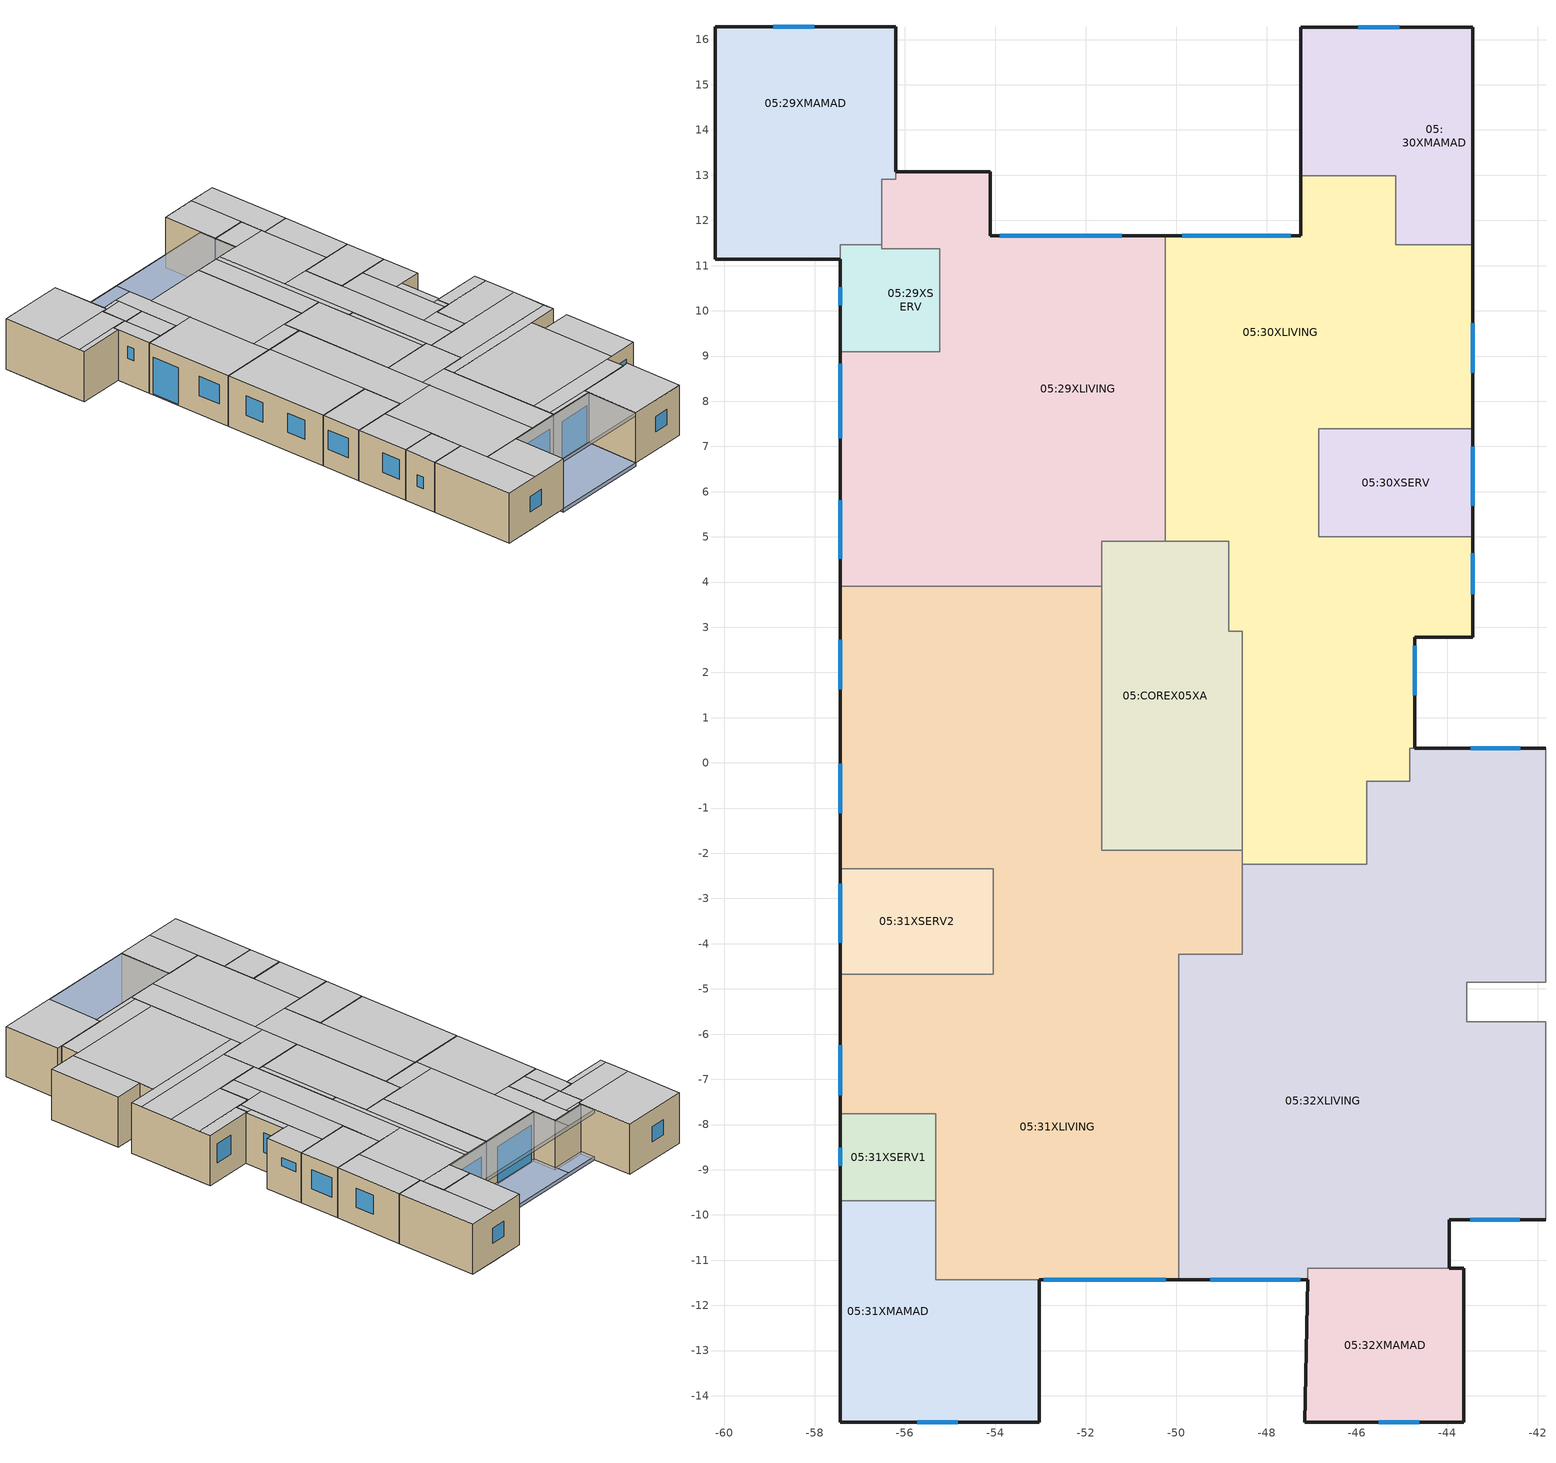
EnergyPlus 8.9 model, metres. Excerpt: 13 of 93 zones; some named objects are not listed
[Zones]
05:29XMAMAD
 floor to 04:22XMAMAD (0_IntFloor_U=2.126_Reversed_Rev): -57.43,11.14 -60.2,11.14 -60.2,11.46 -57.43,11.46 z12; -56.51,11.46 -60.2,11.46 -60.2,12.9 -56.51,12.9 z12; -56.2,12.9 -60.2,12.9 -60.2,16.28 -56.2,16.28 z12
 wall outside (0_ExtWall MMD plaster 400 6cm - Int_Insulation_U=1.28): -56.2,13.07 -56.2,16.28 -60.2,16.28 -60.2,11.14 -57.43,11.14 z12:15
 wall to 05:29XLIVING (0_IntPartition 20cm concrete_U=2.516): -56.51,11.46 -56.51,12.9 -56.2,12.9 -56.2,13.07 z12:15
 wall to 05:29XSERV (0_IntPartition 20cm concrete_U=2.516): -57.43,11.14 -57.43,11.46 -56.51,11.46 z12:15
 window (_6mm - 1001): -58.01,16.28 -58.91,16.28 z13.1:14
 ceiling to 06:36XMAMAD (0_IntFloor_U=2.126_Reversed): -60.2,11.14 -57.43,11.14 -57.43,11.46 -60.2,11.46 z15; -60.2,11.46 -56.51,11.46 -56.51,12.9 -60.2,12.9 z15; -60.2,12.9 -56.2,12.9 -56.2,16.28 -60.2,16.28 z15
05:29XLIVING
 floor to 04:22XLIVING (0_IntFloor_U=2.126_Reversed_Rev): -51.65,3.9 -57.43,3.9 -57.43,4.9 -51.65,4.9 z12; -50.24,4.9 -54.12,4.9 -54.12,11.66 -50.24,11.66 z12; -55.23,12.9 -56.2,12.9 -56.2,13.07 -55.23,13.07 z12; -55.23,11.37 -56.51,11.37 -56.51,12.9 -55.23,12.9 z12; -54.12,9.1 -55.23,9.1 -55.23,13.07 -54.12,13.07 z12; -54.12,4.9 -57.43,4.9 -57.43,9.1 -54.12,9.1 z12
 wall outside (0_ExtWall Pumice 22cm_U=0.916): -57.43,9.1 -57.43,3.9 / -50.24,11.66 -54.12,11.66 -54.12,13.07 -56.2,13.07 z12:15
 wall to 05:29XSERV (0_IntPartition 20cm concrete_U=2.516): -56.51,11.46 -56.51,11.37 -55.23,11.37 -55.23,9.1 -57.43,9.1 z12:15
 wall to 05:31XLIVING (0_IntPartition 20cm concrete_U=2.516): -57.43,3.9 -51.65,3.9 z12:15
 wall to 05:COREX05XA (0_SemiExposedWall ThermalPlaster200 2.5cm_U=1.387): -51.65,3.9 -51.65,4.9 -50.24,4.9 z12:15
 wall to 05:30XLIVING (0_IntPartition 20cm concrete_U=2.516): -50.24,4.9 -50.24,11.66 z12:15
 window (6+12+6 - 1002): -57.43,8.83 -57.43,7.18 / -51.2,11.66 -53.9,11.66 z12.05:14.25
 window (6+6+6 - 1003): -57.43,5.81 -57.43,4.51 z13.1:14.25
 ceiling to 06:36XLIVING (0_IntFloor_U=2.126_Reversed): -54.12,3.9 -51.65,3.9 -51.65,4.9 -54.12,4.9 z15; -54.12,4.9 -50.24,4.9 -50.24,11.66 -54.12,11.66 z15; -56.2,12.9 -55.23,12.9 -55.23,13.07 -56.2,13.07 z15; -56.51,11.37 -55.23,11.37 -55.23,12.9 -56.51,12.9 z15; -55.23,9.1 -54.12,9.1 -54.12,13.07 -55.23,13.07 z15; -57.43,3.9 -54.12,3.9 -54.12,9.1 -57.43,9.1 z15
05:30XMAMAD
 floor to 04:23XMAMAD (0_IntFloor_U=2.126_Reversed_Rev): -45.14,12.99 -47.24,12.99 -47.24,16.27 -45.14,16.27 z12; -43.44,11.46 -45.14,11.46 -45.14,16.27 -43.44,16.27 z12
 wall outside (0_ExtWall MMD plaster 400 6cm - Int_Insulation_U=1.28): -43.44,11.46 -43.44,16.27 -47.24,16.27 -47.24,12.99 z12:15
 wall to 05:30XLIVING (0_IntPartition 20cm concrete_U=2.516): -47.24,12.99 -45.14,12.99 -45.14,11.46 -43.44,11.46 z12:15
 window (_6mm - 1001): -45.07,16.27 -45.97,16.27 z13.1:14
 ceiling to 06:37XMAMAD (0_IntFloor_U=2.126_Reversed): -47.24,12.99 -45.14,12.99 -45.14,16.27 -47.24,16.27 z15; -45.14,11.46 -43.44,11.46 -43.44,16.27 -45.14,16.27 z15
05:30XLIVING
 floor to 04:23XLIVING (0_IntFloor_U=2.126_Reversed_Rev): -45.79,-2.24 -46.87,-2.24 -46.86,-0.4 -45.79,-0.4 z12; -44.83,-0.4 -46.86,-0.4 -46.86,0.33 -44.83,0.32 z12; -44.72,0.32 -46.86,0.33 -46.85,2.78 -44.72,2.78 z12; -43.44,2.78 -46.85,2.78 -46.85,5 -43.44,5 z12; -48.83,4.9 -50.24,4.9 -50.24,7.39 -48.83,7.39 z12; -48.53,2.91 -48.83,2.91 -48.83,7.39 -48.53,7.39 z12; -46.87,-2.24 -48.53,-2.24 -48.53,7.39 -46.84,7.39 z12; -43.44,7.39 -45.14,7.39 -45.14,11.46 -43.44,11.46 z12; -45.14,11.66 -47.24,11.66 -47.24,12.99 -45.14,12.99 z12; -45.14,7.39 -50.24,7.39 -50.24,11.66 -45.14,11.66 z12
 wall outside (0_ExtWall Pumice 22cm_U=0.916): -47.24,12.99 -47.24,11.66 -50.24,11.66 / -44.72,0.32 -44.72,2.78 -43.44,2.78 -43.44,5 / -43.44,7.39 -43.44,11.46 z12:15
 wall to 05:COREX05XA (0_SemiExposedWall ThermalPlaster200 2.5cm_U=1.387): -50.24,4.9 -48.83,4.9 -48.83,2.91 -48.53,2.91 -48.53,-1.93 z12:15
 wall to 05:31XLIVING (0_IntPartition 20cm concrete_U=2.516): -48.53,-1.93 -48.53,-2.24 z12:15
 wall to 05:32XLIVING (0_IntPartition 20cm concrete_U=2.516): -48.53,-2.24 -45.79,-2.24 -45.79,-0.4 -44.83,-0.4 -44.83,0.32 -44.72,0.32 z12:15
 wall to 05:30XSERV (0_IntPartition 20cm concrete_U=2.516): -43.44,5 -46.85,5 -46.84,7.39 -43.44,7.39 z12:15
 window (6+12+6 - 1002): -47.47,11.66 -49.86,11.66 z12.05:14.25
 window (6+6+6 - 1003): -44.72,1.5 -44.72,2.6 / -43.44,8.63 -43.44,9.73 z13.1:14.25
 window (_6mm - 1001): -43.44,3.73 -43.44,4.63 z13.72:14.22
 ceiling to 06:37XLIVING (0_IntFloor_U=2.126_Reversed): -45.14,7.39 -43.44,7.39 -43.44,11.46 -45.14,11.46 z15; -45.14,-0.4 -44.83,-0.4 -44.83,0.32 -45.14,0.32 z15; -45.14,0.32 -44.72,0.32 -44.72,2.78 -45.14,2.78 z15; -45.14,2.78 -43.44,2.78 -43.44,5 -45.14,5 z15; -47.24,11.66 -45.14,11.66 -45.14,12.99 -47.24,12.99 z15; -50.24,4.9 -48.83,4.9 -48.83,11.66 -50.24,11.66 z15; -48.83,2.91 -48.53,2.91 -48.53,11.66 -48.83,11.66 z15; -46.87,-2.24 -45.79,-2.24 -45.79,-0.4 -46.86,-0.4 z15; -46.86,-0.4 -45.14,-0.4 -45.14,5 -46.85,5 z15; -48.53,-2.24 -46.87,-2.24 -46.84,7.39 -48.53,7.39 z15; -48.53,7.39 -45.14,7.39 -45.14,11.66 -48.53,11.66 z15
05:29XSERV
 floor to 04:22XSERV (0_IntFloor_U=2.126_Reversed_Rev): -55.23,9.1 -56.51,9.1 -56.51,11.37 -55.23,11.37 z12; -56.51,9.1 -57.43,9.1 -57.43,11.46 -56.51,11.46 z12
 wall outside (0_ExtWall Pumice 22cm_U=0.916): -57.43,11.14 -57.43,9.1 z12:15
 window (_6mm - 1001): -57.43,10.53 -57.43,10.13 z13.55:14.25
 ceiling to 06:36XSERV (0_IntFloor_U=2.126_Reversed): -56.51,9.1 -55.23,9.1 -55.23,11.37 -56.51,11.37 z15; -57.43,9.1 -56.51,9.1 -56.51,11.46 -57.43,11.46 z15
05:COREX05XA
 floor to 04:COREX04XA (0_IntFloor_U=2.126_Reversed_Rev): -48.53,-1.93 -48.83,-1.93 -48.83,2.91 -48.53,2.91 z12; -48.83,-1.93 -51.65,-1.93 -51.65,4.9 -48.83,4.9 z12
 wall to 05:31XLIVING (0_SemiExposedWall ThermalPlaster200 2.5cm_U=1.387_Rev): -51.65,3.9 -51.65,-1.93 -48.53,-1.93 z12:15
 ceiling to 06:COREX06XA (0_IntFloor_U=2.126_Reversed): -48.83,-1.93 -48.53,-1.93 -48.53,2.91 -48.83,2.91 z15; -51.65,-1.93 -48.83,-1.93 -48.83,4.9 -51.65,4.9 z15
05:31XLIVING
 floor to 04:24XLIVING (0_IntFloor_U=2.126_Reversed_Rev): -55.32,-7.76 -57.43,-7.76 -57.43,-4.68 -55.32,-4.68 z12; -49.94,-4.68 -54.04,-4.68 -54.04,-4.23 -49.94,-4.23 z12; -49.94,-11.43 -55.32,-11.43 -55.32,-4.68 -49.94,-4.68 z12; -48.53,-4.23 -51.65,-4.23 -51.65,-1.93 -48.53,-1.93 z12; -54.04,-2.34 -57.43,-2.34 -57.43,3.9 -54.04,3.9 z12; -51.65,-4.23 -54.04,-4.23 -54.04,3.9 -51.65,3.9 z12
 wall outside (0_ExtWall Pumice 22cm_U=0.916): -57.43,3.9 -57.43,-2.34 / -57.43,-4.68 -57.43,-7.76 / -53.03,-11.43 -49.94,-11.43 z12:15
 wall to 05:31XSERV2 (0_IntPartition 20cm concrete_U=2.516): -57.43,-2.34 -54.04,-2.34 -54.04,-4.68 -57.43,-4.68 z12:15
 wall to 05:31XSERV1 (0_IntPartition 20cm concrete_U=2.516): -57.43,-7.76 -55.32,-7.76 -55.32,-9.69 z12:15
 wall to 05:31XMAMAD (0_IntPartition 20cm concrete_U=2.516): -55.32,-9.69 -55.32,-11.43 -53.03,-11.43 z12:15
 wall to 05:32XLIVING (0_IntPartition 20cm concrete_U=2.516): -49.94,-11.43 -49.94,-4.23 -48.53,-4.23 -48.53,-2.24 z12:15
 window (6+6+6 - 1003): -57.43,2.73 -57.43,1.63 / -57.43,-0.02 -57.43,-1.12 / -57.43,-6.25 -57.43,-7.35 z13.1:14.25
 window (6+12+6 - 1002): -52.92,-11.43 -50.23,-11.43 z12.05:14.25
 ceiling to 06:38XLIVING (0_IntFloor_U=2.126_Reversed): -51.65,-11.43 -49.94,-11.43 -49.94,-4.23 -51.65,-4.23 z15; -51.65,-4.23 -48.53,-4.23 -48.53,-1.93 -51.65,-1.93 z15; -57.43,-2.34 -54.04,-2.34 -54.04,3.9 -57.43,3.9 z15; -54.04,-4.68 -51.65,-4.68 -51.65,3.9 -54.04,3.9 z15; -57.43,-7.76 -55.32,-7.76 -55.32,-4.68 -57.43,-4.68 z15; -55.32,-11.43 -51.65,-11.43 -51.65,-4.68 -55.32,-4.68 z15
05:32XLIVING
 floor to 04:25XLIVING (0_IntFloor_U=2.126_Reversed_Rev): -41.82,-10.11 -43.57,-10.11 -43.57,-5.73 -41.82,-5.73 z12; -47.09,-11.43 -49.94,-11.43 -49.94,-11.18 -47.09,-11.18 z12; -43.96,-11.18 -49.94,-11.18 -49.94,-10.11 -43.96,-10.11 z12; -43.57,-10.11 -49.94,-10.11 -49.94,-4.85 -43.57,-4.85 z12; -41.82,-0.4 -44.83,-0.4 -44.83,0.32 -41.82,0.32 z12; -41.82,-2.24 -45.79,-2.24 -45.79,-0.4 -41.82,-0.4 z12; -41.82,-4.23 -48.53,-4.23 -48.53,-2.24 -41.82,-2.24 z12; -41.82,-4.85 -49.94,-4.85 -49.94,-4.23 -41.82,-4.23 z12
 wall outside (0_ExtWall Pumice 22cm_U=0.916): -41.82,0.32 -44.72,0.32 / -49.94,-11.43 -47.09,-11.43 / -43.96,-11.18 -43.96,-10.11 -41.82,-10.11 z12:15
 wall to 05:33XLIVING (0_IntPartition 20cm concrete_U=2.516): -41.82,-4.85 -41.82,0.32 / -41.82,-10.11 -41.82,-5.73 z12:15
 wall to 05:32XMAMAD (0_IntPartition 20cm concrete_U=2.516): -47.09,-11.43 -47.09,-11.18 -43.96,-11.18 z12:15
 wall to 05:COREX05XB (0_SemiExposedWall ThermalPlaster200 2.5cm_U=1.387): -41.82,-5.73 -43.57,-5.73 -43.57,-4.85 -41.82,-4.85 z12:15
 window (6+6+6 - 1003): -42.38,0.32 -43.48,0.32 / -43.5,-10.11 -42.4,-10.11 z13.1:14.25
 window (6+12+6 - 1002): -49.25,-11.43 -47.25,-11.43 z12.05:14.25
 ceiling to 06:39XLIVING (0_IntFloor_U=2.126_Reversed): -43.57,-10.11 -41.82,-10.11 -41.82,-5.73 -43.57,-5.73 z15; -49.94,-11.43 -47.09,-11.43 -47.09,-11.18 -49.94,-11.18 z15; -49.94,-11.18 -43.96,-11.18 -43.96,-10.11 -49.94,-10.11 z15; -49.94,-10.11 -43.57,-10.11 -43.57,-4.85 -49.94,-4.85 z15; -44.83,-0.4 -41.82,-0.4 -41.82,0.32 -44.83,0.32 z15; -45.79,-2.24 -41.82,-2.24 -41.82,-0.4 -45.79,-0.4 z15; -48.53,-4.23 -41.82,-4.23 -41.82,-2.24 -48.53,-2.24 z15; -49.94,-4.85 -41.82,-4.85 -41.82,-4.23 -49.94,-4.23 z15
05:31XSERV2
 floor to 04:24XSERV2 (0_IntFloor_U=2.126_Reversed_Rev): -54.04,-4.68 -57.43,-4.68 -57.43,-2.34 -54.04,-2.34 z12
 wall outside (0_ExtWall Pumice 22cm_U=0.916): -57.43,-2.34 -57.43,-4.68 z12:15
 window (6+6+6 - 1003): -57.43,-2.67 -57.43,-3.97 z13.1:14.25
 ceiling to 06:38XSERV2 (0_IntFloor_U=2.126_Reversed): -57.43,-4.68 -54.04,-4.68 -54.04,-2.34 -57.43,-2.34 z15
05:31XSERV1
 floor to 04:24XSERV3 (0_IntFloor_U=2.126_Reversed_Rev): -55.32,-9.69 -57.43,-9.69 -57.43,-7.76 -55.32,-7.76 z12
 wall outside (0_ExtWall Pumice 22cm_U=0.916): -57.43,-7.76 -57.43,-9.69 z12:15
 wall to 05:31XMAMAD (0_IntPartition 20cm concrete_U=2.516): -57.43,-9.69 -55.32,-9.69 z12:15
 window (_6mm - 1001): -57.43,-8.51 -57.43,-8.91 z13.1:13.8
 ceiling to 06:38XSERV1 (0_IntFloor_U=2.126_Reversed): -57.43,-9.69 -55.32,-9.69 -55.32,-7.76 -57.43,-7.76 z15
05:31XMAMAD
 floor to 04:24XMAMAD (0_IntFloor_U=2.126_Reversed_Rev): -53.03,-14.58 -55.32,-14.58 -55.32,-11.43 -53.03,-11.43 z12; -55.32,-14.58 -57.43,-14.58 -57.43,-9.69 -55.32,-9.69 z12
 wall outside (0_ExtWall MMD plaster 400 6cm - Int_Insulation_U=1.28): -57.43,-9.69 -57.43,-14.58 -53.03,-14.58 -53.03,-11.43 z12:15
 window (_6mm - 1001): -55.73,-14.58 -54.83,-14.58 z13.1:14
 ceiling to 06:38XMAMAD (0_IntFloor_U=2.126_Reversed): -55.32,-14.58 -53.03,-14.58 -53.03,-11.43 -55.32,-11.43 z15; -57.43,-14.58 -55.32,-14.58 -55.32,-9.69 -57.43,-9.69 z15
05:32XMAMAD
 floor to 04:25XMAMAD (0_IntFloor_U=2.126_Reversed_Rev): -43.64,-14.58 -47.16,-14.58 -47.09,-11.18 -43.64,-11.18 z12
 wall outside (0_ExtWall MMD plaster 400 6cm - Int_Insulation_U=1.28): -47.09,-11.43 -47.16,-14.58 -43.64,-14.58 -43.64,-11.18 -43.96,-11.18 z12:15
 window (_6mm - 1001): -45.52,-14.58 -44.62,-14.58 z13.1:14
 ceiling to 06:39XMAMAD (0_IntFloor_U=2.126_Reversed): -47.16,-14.58 -43.64,-14.58 -43.64,-11.18 -47.09,-11.18 z15
05:30XSERV
 floor to 04:23XSERV (0_IntFloor_U=2.126_Reversed_Rev): -43.44,5 -46.85,5 -46.84,7.39 -43.44,7.39 z12
 wall outside (0_ExtWall Pumice 22cm_U=0.916): -43.44,5 -43.44,7.39 z12:15
 window (6+6+6 - 1003): -43.44,5.69 -43.44,6.99 z13.1:14.25
 ceiling to 06:37XSERV (0_IntFloor_U=2.126_Reversed): -46.85,5 -43.44,5 -43.44,7.39 -46.84,7.39 z15
shading: -53.03,-14.58 -47.16,-14.58 / -47.16,-14.58 -47.09,-11.43 / -47.09,-11.43 -53.03,-11.43 / -53.03,-11.43 -53.03,-14.58 z11.8:12; -53.03,-14.58 -47.16,-14.58 / -47.16,-14.58 -47.09,-11.43 / -47.09,-11.43 -53.03,-11.43 / -53.03,-11.43 -53.03,-14.58 / -56.2,13.07 -54.12,13.07 / -54.12,13.07 -54.12,11.66 / -54.12,11.66 -47.24,11.66 / -47.24,11.66 -47.24,13.96 / -47.24,13.96 -56.2,13.96 / -56.2,13.96 -56.2,13.07 z14.8:15; -56.2,13.07 -54.12,13.07 / -54.12,13.07 -54.12,11.66 / -54.12,11.66 -47.24,11.66 / -47.24,11.66 -47.24,13.96 / -47.24,13.96 -56.2,13.96 / -56.2,13.96 -56.2,13.07 z12:12.2; -53.03,-14.58 -47.16,-14.58 -47.09,-11.43 -53.03,-11.43 z12; -47.16,-14.58 -53.03,-14.58 -53.03,-11.43 -47.09,-11.43 z11.8; -53.03,-14.58 -47.16,-14.58 -47.09,-11.43 -53.03,-11.43 z15; -47.16,-14.58 -53.03,-14.58 -53.03,-11.43 -47.09,-11.43 z14.8; -47.24,11.66 -54.12,11.66 -54.12,13.07 -47.24,13.07 z12; -47.24,13.07 -56.2,13.07 -56.2,13.96 -47.24,13.96 z12; -56.2,13.07 -54.12,13.07 -54.12,13.96 -56.2,13.96 z12.2; -54.12,11.66 -47.24,11.66 -47.24,13.96 -54.12,13.96 z12.2; -47.24,11.66 -54.12,11.66 -54.12,13.07 -47.24,13.07 z14.8; -47.24,13.07 -56.2,13.07 -56.2,13.96 -47.24,13.96 z14.8; -56.2,13.07 -54.12,13.07 -54.12,13.96 -56.2,13.96 z15; -54.12,11.66 -47.24,11.66 -47.24,13.96 -54.12,13.96 z15
[Site:Location]
1 (01-01:31-12)  (01-01:31-12): Latitude=32; Longitude=34.9; Time Zone=2; Elevation {m}=49
[Site:GroundTemperature:BuildingSurface]
18, 18, 18, 18, 18, 18, 18, 18, 18, 18, 18, 18
[Site:GroundTemperature:Deep]
18, 18, 18, 18, 18, 18, 18, 18, 18, 18, 18, 18
[Site:GroundTemperature:Shallow]
18, 18, 18, 18, 18, 18, 18, 18, 18, 18, 18, 18
[Site:GroundTemperature:FCfactorMethod]
January FCfactorMethod ground temperature {C}=14.56; Februry FCfactorMethod ground temperature {C}=15.21; March FCfactorMethod ground temperature {C}=16.32; April FCfactorMethod ground temperature {C}=21.47; May FCfactorMethod ground temperature {C}=26.48; June FCfactorMethod ground temperature {C}=30.09; July FCfactorMethod ground temperature {C}=32.2; August FCfactorMethod ground temperature {C}=33.24; September FCfactorMethod ground temperature {C}=31.42; October FCfactorMethod ground temperature {C}=27.68; November FCfactorMethod ground temperature {C}=21.81; December FCfactorMethod ground temperature {C}=17.94
[Site:GroundReflectance]
0.2, 0.2, 0.2, 0.2, 0.2, 0.2, 0.2, 0.2, 0.2, 0.2, 0.2, 0.2
[Site:GroundReflectance:SnowModifier]
2, 2
[Building]
Rambam_15-17: North Axis=0; Terrain=City; Loads Convergence Tolerance=.04; Temperature Convergence Tolerance=.4; Solar Distribution=FullExterior; Maximum number of warmup days=25; Minimum number of warmup days=6
[Construction]
0_IntFloor_U=2.126_Reversed: _1045_IntTiah_Cement Lime Plaster_2.1_.02, _1045_RegularConcrete_1.1.1_.2, _1045 Sand and gravel_10.1_.08, _1045_Cemented Plaster_2.2_.02, _1045 Ceramic porcelain_12.1_.02
0_IntFloor_U=2.126_Reversed_Rev: _1045 Ceramic porcelain_12.1_.02, _1045_Cemented Plaster_2.2_.02, _1045 Sand and gravel_10.1_.08, _1045_RegularConcrete_1.1.1_.2, _1045_IntTiah_Cement Lime Plaster_2.1_.02
0_IntPartition 20cm concrete_U=2.516: _1045_IntTiah_Cement Lime Plaster_2.1_.015, _1045_RegularConcrete_1.1.1_.2, _1045_IntTiah_Cement Lime Plaster_2.1_.015
0_ExtWall MMD plaster 400 6cm - Int_Insulation_U=1.28: _1045_Cemented Plaster_2.2_.01, _1045_RegularConcrete_1.1.1_.2, 0_Thermal plaster 400_.06, _1045_IntTiah_Cement Lime Plaster_2.1_.01
0_ExtWall Pumice 22cm_U=0.916: _Block Pumice 22sm_.22
0_SemiExposedWall ThermalPlaster200 2.5cm_U=1.387: _1045 Thermal Plaster Polystyrene Aggregate 225_2.3_.025, _1045_RegularConcrete_1.1.1_.2, _1045_IntTiah_Cement Lime Plaster_2.1_.015
0_SemiExposedWall ThermalPlaster200 2.5cm_U=1.387_Rev: _1045_IntTiah_Cement Lime Plaster_2.1_.015, _1045_RegularConcrete_1.1.1_.2, _1045 Thermal Plaster Polystyrene Aggregate 225_2.3_.025
_6mm - 1001: 64
6+12+6 - 1002: Simple 6+12+6 - 1002
6+12+6 - 2002: 30003, Simple 6+12+6 - 1002
6+6+6 - 1003: Simple 6+6+6 - 1003
6+6+6 - 2003: 30003, Simple 6+6+6 - 1003
[WindowMaterial:Glazing]
64: Optical data type {SpectralAverage or Spectral}=SpectralAverage; Thickness {m}=.006; Solar transmittance at normal incidence=.79; Solar reflectance at normal incidence: front side=.075; Solar reflectance at normal incidence: back side=.075; Visible transmittance at normal incidence=0.881; Visible reflectance at normal incidence: front side=.081; Visible reflectance at normal incidence: back side=.081; IR transmittance at normal incidence=0; IR emissivity: front side=.84; IR emissivity: back side=.84; Conductivity {W/m-K}=1; Dirt Correction Factor for Solar and Visible Transmittance=1
[WindowMaterial:Shade]
30003: Solar transmittance=.15; Solar reflectance=.6; Visible transmittance=.15; Visible reflectance=.6; IR Thermal emissivity=.9; IR Thermal transmittance=.05; Thickness {m}=.001; Conductivity {W/m-K}=160; Shade-to-glass distance=.1; Shade top opening multiplier=0; Shade bottom opening multiplier=0; Shade left-side opening multiplier=0; Shade right-side opening multiplier=0; Air-flow permeability=0
[Material] Thermal Emittance=.9; Solar Absorptance=.4; Visible Absorptance=.4
Name | Roughness | Thickness {m} | Conductivity {w/m-K} | Density {kg/m3} | Specific Heat {J/kg-K}
_1045 Ceramic porcelain_12.1_.02 | Smooth | .02 | 1.3 | 2300 | 840
_1045_Cemented Plaster_2.2_.02 | Rough | .02 | 1 | 1800 | 1000
_1045 Sand and gravel_10.1_.08 | Rough | .08 | 2 | 1950 | 1045
_1045_RegularConcrete_1.1.1_.2 | MediumRough | .2 | 2 | 2400 | 1000
_1045_IntTiah_Cement Lime Plaster_2.1_.02 | Smooth | .02 | .8 | 1600 | 1000
_1045_IntTiah_Cement Lime Plaster_2.1_.015 | Smooth | .015 | .8 | 1600 | 1000
_1045_Cemented Plaster_2.2_.01 | Rough | .01 | 1 | 1800 | 1000
0_Thermal plaster 400_.06 | Rough | .06 | .129 | 400 | 1000
_1045_IntTiah_Cement Lime Plaster_2.1_.01 | Smooth | .01 | .8 | 1600 | 1000
_Block Pumice 22sm_.22 | MediumRough | .22 | .244 | 795 | 970
_1045 Thermal Plaster Polystyrene Aggregate 225_2.3_.025 | Rough | .025 | .073 | 225 | 1000
[WindowMaterial:SimpleGlazingSystem]
Name | U-value W/m2/K | Solar Heat Gain Coefficient | Visible Transmittance
Simple 6+12+6 - 1002 | 2.8 | .75 | .781
Simple 6+6+6 - 1003 | 3.2 | .8 | .801
[WindowProperty:ShadingControl] Shading type=ExteriorShade; Shading control type=OnIfScheduleAllows; Schedule=0_(2017) Residential Exterior Shading Schedule - Zone A-B; Shading control is scheduled=Yes; Glare control is active=No; Type of slat angle control=FixedSlatAngle; Setpoint 2=0
Name | Name of glazed construction with shading
1002 | 6+12+6 - 2002
1003 | 6+6+6 - 2003
[Zone] Relative North (to building)=0; Zone Type=1; Zone multiplier=1; Zone inside convection algorithm=TARP
Name | Zone volume | Floor Area | Part Of Total Floor Area
05:29XMAMAD | 52.4905 | 19.7333 | Yes
05:29XLIVING | 139.2946 | 52.3664 | Yes
05:30XMAMAD | 40.173 | 15.1026 | Yes
05:30XLIVING | 183.0162 | 68.8031 | Yes
05:29XSERV | 13.5269 | 5.0853 | Yes
05:COREX05XA | 54.8446 | 20.6961 | No
05:31XLIVING | 245.7628 | 92.392 | Yes
05:32XLIVING | 202.5436 | 76.1442 | Yes
05:31XSERV2 | 21.0791 | 7.9245 | Yes
05:31XSERV1 | 10.8542 | 4.0805 | Yes
05:31XMAMAD | 46.6634 | 17.5426 | Yes
05:32XMAMAD | 31.5322 | 11.8542 | Yes
05:30XSERV | 21.6306 | 8.1318 | Yes
[PEOPLE] Number of People SCHEDULE=0_Baseline Residential Occupancy Schedule; Number of People Calculation Method=People/Area; People per Zone Floor Area=.04; radiant fraction=.3; User Specified Sensible Fraction=AutoCalculate; CO2 generation rate per unit of activity level (units m3/s-W=3.82e-08; Enable ASHRAE 55 comfort warnings=No; MRT Calculation Type=ZoneAveraged; Work Efficiency SCHEDULE Name (0.0-1.0,real)=Work efficiency; Clothing Insulation Calculation Method=ClothingInsulationSchedule; Air Velocity SCHEDULE Name (units m/s, real)=Default Air Velocity for Comfort Calculations
Name | Zone | Activity level SCHEDULE Name (units W/person, real) | Clothing Insulation SCHEDULE Name (real)
People 05:29XMAMAD | 05:29XMAMAD | Activity Schedule 34454 | Clothing Schedule 34454
People 05:29XLIVING | 05:29XLIVING | Activity Schedule 34466 | Clothing Schedule 34466
People 05:30XMAMAD | 05:30XMAMAD | Activity Schedule 34484 | Clothing Schedule 34484
People 05:30XLIVING | 05:30XLIVING | Activity Schedule 34503 | Clothing Schedule 34503
People 05:29XSERV | 05:29XSERV | Activity Schedule 34557 | Clothing Schedule 34557
People 05:31XLIVING | 05:31XLIVING | Activity Schedule 34627 | Clothing Schedule 34627
People 05:32XLIVING | 05:32XLIVING | Activity Schedule 34647 | Clothing Schedule 34647
People 05:31XSERV2 | 05:31XSERV2 | Activity Schedule 34695 | Clothing Schedule 34695
People 05:31XSERV1 | 05:31XSERV1 | Activity Schedule 34702 | Clothing Schedule 34702
People 05:31XMAMAD | 05:31XMAMAD | Activity Schedule 34717 | Clothing Schedule 34717
People 05:32XMAMAD | 05:32XMAMAD | Activity Schedule 34735 | Clothing Schedule 34735
People 05:30XSERV | 05:30XSERV | Activity Schedule 34761 | Clothing Schedule 34761
[Lights] Lighting SCHEDULE=0_Baseline Residential Lighting Schedule; Design Level calculation method=Watts/Area; Watts per Zone Area {W/m2}=5; Return Air Fraction=0; Radiant fraction=.72; Fraction Visible=.18; Fraction Replaceable=1
Name | Zone | LightsEndUseKey
05:29XMAMAD General lighting | 05:29XMAMAD | ELECTRIC EQUIPMENT#05:29XMAMAD#GeneralLights
05:29XLIVING General lighting | 05:29XLIVING | ELECTRIC EQUIPMENT#05:29XLIVING#GeneralLights
05:30XMAMAD General lighting | 05:30XMAMAD | ELECTRIC EQUIPMENT#05:30XMAMAD#GeneralLights
05:30XLIVING General lighting | 05:30XLIVING | ELECTRIC EQUIPMENT#05:30XLIVING#GeneralLights
05:29XSERV General lighting | 05:29XSERV | ELECTRIC EQUIPMENT#05:29XSERV#GeneralLights
05:31XLIVING General lighting | 05:31XLIVING | ELECTRIC EQUIPMENT#05:31XLIVING#GeneralLights
05:32XLIVING General lighting | 05:32XLIVING | ELECTRIC EQUIPMENT#05:32XLIVING#GeneralLights
05:31XSERV2 General lighting | 05:31XSERV2 | ELECTRIC EQUIPMENT#05:31XSERV2#GeneralLights
05:31XSERV1 General lighting | 05:31XSERV1 | ELECTRIC EQUIPMENT#05:31XSERV1#GeneralLights
05:31XMAMAD General lighting | 05:31XMAMAD | ELECTRIC EQUIPMENT#05:31XMAMAD#GeneralLights
05:32XMAMAD General lighting | 05:32XMAMAD | ELECTRIC EQUIPMENT#05:32XMAMAD#GeneralLights
05:30XSERV General lighting | 05:30XSERV | ELECTRIC EQUIPMENT#05:30XSERV#GeneralLights
[OtherEquipment] Fuel Type=Electricity; Design Level calculation method=Watts/Area; Latent fraction=0; Radiant fraction=.2; Fraction Lost=0; Carbon Dioxide Generation Rate=0; End-use category=General
Name | Zone | Equipment SCHEDULE | Watts per Zone Area {watts/m2}
05:29XMAMAD Miscellaneous gain | 05:29XMAMAD | 0_(2017) Baseline Residential Non Fixed Equipment Schedule | 6
05:29XMAMAD Equipment gain | 05:29XMAMAD | 0_(2017) Baseline Residential Equipment Schedule | 1
05:29XLIVING Miscellaneous gain | 05:29XLIVING | 0_(2017) Baseline Residential Non Fixed Equipment Schedule | 6
05:29XLIVING Equipment gain | 05:29XLIVING | 0_(2017) Baseline Residential Equipment Schedule | 1
05:30XMAMAD Miscellaneous gain | 05:30XMAMAD | 0_(2017) Baseline Residential Non Fixed Equipment Schedule | 6
05:30XMAMAD Equipment gain | 05:30XMAMAD | 0_(2017) Baseline Residential Equipment Schedule | 1
05:30XLIVING Miscellaneous gain | 05:30XLIVING | 0_(2017) Baseline Residential Non Fixed Equipment Schedule | 6
05:30XLIVING Equipment gain | 05:30XLIVING | 0_(2017) Baseline Residential Equipment Schedule | 1
05:29XSERV Miscellaneous gain | 05:29XSERV | 0_(2017) Baseline Residential Non Fixed Equipment Schedule | 6
05:29XSERV Equipment gain | 05:29XSERV | 0_(2017) Baseline Residential Equipment Schedule | 1
05:31XLIVING Miscellaneous gain | 05:31XLIVING | 0_(2017) Baseline Residential Non Fixed Equipment Schedule | 6
05:31XLIVING Equipment gain | 05:31XLIVING | 0_(2017) Baseline Residential Equipment Schedule | 1
05:32XLIVING Miscellaneous gain | 05:32XLIVING | 0_(2017) Baseline Residential Non Fixed Equipment Schedule | 6
05:32XLIVING Equipment gain | 05:32XLIVING | 0_(2017) Baseline Residential Equipment Schedule | 1
05:31XSERV2 Miscellaneous gain | 05:31XSERV2 | 0_(2017) Baseline Residential Non Fixed Equipment Schedule | 6
05:31XSERV2 Equipment gain | 05:31XSERV2 | 0_(2017) Baseline Residential Equipment Schedule | 1
05:31XSERV1 Miscellaneous gain | 05:31XSERV1 | 0_(2017) Baseline Residential Non Fixed Equipment Schedule | 6
05:31XSERV1 Equipment gain | 05:31XSERV1 | 0_(2017) Baseline Residential Equipment Schedule | 1
05:31XMAMAD Miscellaneous gain | 05:31XMAMAD | 0_(2017) Baseline Residential Non Fixed Equipment Schedule | 6
05:31XMAMAD Equipment gain | 05:31XMAMAD | 0_(2017) Baseline Residential Equipment Schedule | 1
05:32XMAMAD Miscellaneous gain | 05:32XMAMAD | 0_(2017) Baseline Residential Non Fixed Equipment Schedule | 6
05:32XMAMAD Equipment gain | 05:32XMAMAD | 0_(2017) Baseline Residential Equipment Schedule | 1
05:30XSERV Miscellaneous gain | 05:30XSERV | 0_(2017) Baseline Residential Non Fixed Equipment Schedule | 6
05:30XSERV Equipment gain | 05:30XSERV | 0_(2017) Baseline Residential Equipment Schedule | 1
[ZoneInfiltration:DesignFlowRate] Infiltration SCHEDULE=On 24/7; Design Volume Flow Rate calculation method=Flow/zone; Constant Term Coefficient=1; Temperature Term Coefficient=0; Velocity Term Coefficient=0; Velocity Squared Term Coefficient=0
Name | Zone | Design Volume Flow Rate (m3/s)
05:29XMAMAD Infiltration | 05:29XMAMAD | .014581
05:29XLIVING Infiltration | 05:29XLIVING | .038693
05:30XMAMAD Infiltration | 05:30XMAMAD | .011159
05:30XLIVING Infiltration | 05:30XLIVING | .050838
05:29XSERV Infiltration | 05:29XSERV | .003757
05:COREX05XA Infiltration | 05:COREX05XA | .015235
05:31XLIVING Infiltration | 05:31XLIVING | .068267
05:32XLIVING Infiltration | 05:32XLIVING | .056262
05:31XSERV2 Infiltration | 05:31XSERV2 | .005855
05:31XSERV1 Infiltration | 05:31XSERV1 | .003015
05:31XMAMAD Infiltration | 05:31XMAMAD | .012962
05:32XMAMAD Infiltration | 05:32XMAMAD | .008759
05:30XSERV Infiltration | 05:30XSERV | .006009
[ZoneControl:Thermostat]
05:29XMAMAD Thermostat: 05:29XMAMAD, Zone Control Type Sched, ThermostatSetpoint:DualSetpoint, Dual Setpoint - Zone 05:29XMAMAD
05:29XLIVING Thermostat: 05:29XLIVING, Zone Control Type Sched, ThermostatSetpoint:DualSetpoint, Dual Setpoint - Zone 05:29XLIVING
05:30XMAMAD Thermostat: 05:30XMAMAD, Zone Control Type Sched, ThermostatSetpoint:DualSetpoint, Dual Setpoint - Zone 05:30XMAMAD
05:30XLIVING Thermostat: 05:30XLIVING, Zone Control Type Sched, ThermostatSetpoint:DualSetpoint, Dual Setpoint - Zone 05:30XLIVING
05:29XSERV Thermostat: 05:29XSERV, Zone Control Type Sched, ThermostatSetpoint:DualSetpoint, Dual Setpoint - Zone 05:29XSERV
05:31XLIVING Thermostat: 05:31XLIVING, Zone Control Type Sched, ThermostatSetpoint:DualSetpoint, Dual Setpoint - Zone 05:31XLIVING
05:32XLIVING Thermostat: 05:32XLIVING, Zone Control Type Sched, ThermostatSetpoint:DualSetpoint, Dual Setpoint - Zone 05:32XLIVING
05:31XSERV2 Thermostat: 05:31XSERV2, Zone Control Type Sched, ThermostatSetpoint:DualSetpoint, Dual Setpoint - Zone 05:31XSERV2
05:31XSERV1 Thermostat: 05:31XSERV1, Zone Control Type Sched, ThermostatSetpoint:DualSetpoint, Dual Setpoint - Zone 05:31XSERV1
05:31XMAMAD Thermostat: 05:31XMAMAD, Zone Control Type Sched, ThermostatSetpoint:DualSetpoint, Dual Setpoint - Zone 05:31XMAMAD
05:32XMAMAD Thermostat: 05:32XMAMAD, Zone Control Type Sched, ThermostatSetpoint:DualSetpoint, Dual Setpoint - Zone 05:32XMAMAD
05:30XSERV Thermostat: 05:30XSERV, Zone Control Type Sched, ThermostatSetpoint:DualSetpoint, Dual Setpoint - Zone 05:30XSERV
[ThermostatSetpoint:DualSetpoint]
Dual Setpoint - Zone 05:29XMAMAD: 05:29XMAMAD Heating Setpoint Schedule, 05:29XMAMAD Cooling SP Sch
Dual Setpoint - Zone 05:29XLIVING: 05:29XLIVING Heating Setpoint Schedule, 05:29XLIVING Cooling SP Sch
Dual Setpoint - Zone 05:30XMAMAD: 05:30XMAMAD Heating Setpoint Schedule, 05:30XMAMAD Cooling SP Sch
Dual Setpoint - Zone 05:30XLIVING: 05:30XLIVING Heating Setpoint Schedule, 05:30XLIVING Cooling SP Sch
Dual Setpoint - Zone 05:29XSERV: 05:29XSERV Heating Setpoint Schedule, 05:29XSERV Cooling SP Sch
Dual Setpoint - Zone 05:31XLIVING: 05:31XLIVING Heating Setpoint Schedule, 05:31XLIVING Cooling SP Sch
Dual Setpoint - Zone 05:32XLIVING: 05:32XLIVING Heating Setpoint Schedule, 05:32XLIVING Cooling SP Sch
Dual Setpoint - Zone 05:31XSERV2: 05:31XSERV2 Heating Setpoint Schedule, 05:31XSERV2 Cooling SP Sch
Dual Setpoint - Zone 05:31XSERV1: 05:31XSERV1 Heating Setpoint Schedule, 05:31XSERV1 Cooling SP Sch
Dual Setpoint - Zone 05:31XMAMAD: 05:31XMAMAD Heating Setpoint Schedule, 05:31XMAMAD Cooling SP Sch
Dual Setpoint - Zone 05:32XMAMAD: 05:32XMAMAD Heating Setpoint Schedule, 05:32XMAMAD Cooling SP Sch
Dual Setpoint - Zone 05:30XSERV: 05:30XSERV Heating Setpoint Schedule, 05:30XSERV Cooling SP Sch
[Zone equipment]
05:29XMAMAD: 05:29XMAMAD Ideal Loads Air
05:29XLIVING: 05:29XLIVING Ideal Loads Air
05:30XMAMAD: 05:30XMAMAD Ideal Loads Air
05:30XLIVING: 05:30XLIVING Ideal Loads Air
05:29XSERV: 05:29XSERV Ideal Loads Air
05:31XLIVING: 05:31XLIVING Ideal Loads Air
05:32XLIVING: 05:32XLIVING Ideal Loads Air
05:31XSERV2: 05:31XSERV2 Ideal Loads Air
05:31XSERV1: 05:31XSERV1 Ideal Loads Air
05:31XMAMAD: 05:31XMAMAD Ideal Loads Air
05:32XMAMAD: 05:32XMAMAD Ideal Loads Air
05:30XSERV: 05:30XSERV Ideal Loads Air
[Schedule:Compact]
On; On 24/7: Any Number, Through: 12/31, For: AllDays, Until: 24:00, 1
Work efficiency: Any Number, Through: 12/31, For: AllDays, Until: 24:00, 0
Default Air Velocity for Comfort Calculations: Any Number, Through: 12/31, For: AllDays, Until: 24:00, 0.137
0_Baseline Residential Lighting Schedule: Fraction, Through: 31 Dec, For: AllDays, Until: 17:00, 0, Until: 24:00, 1
0_Baseline Residential Occupancy Schedule: Fraction, Through: 31 Dec, For: Alldays, Until: 08:00, 0.64, Until: 16:00, 0, Until: 24:00, 1
0_(2017) Baseline Residential Equipment Schedule: Fraction, Through: 31 Dec, For: AllDays, Until: 24:00, 1
0_(2017) Baseline Residential Non Fixed Equipment Schedule: Fraction, Through: 31 Dec, For: AllDays, Until: 16:00, 0, Until: 24:00, 1
0_(2017) Residential Exterior Shading Schedule - Zone A-B: On, Through: 31 Mar, For: Alldays, Until: 07:00, 1, Until: 17:00, 0, Until: 24:00, 1, Through: 30 Nov, For: Alldays, Until: 08:30, 0, Until: 15:30, 1, Until: 24:00, 0, Through: 31 Dec, For: Alldays, Until: 07:00, 1, Until: 17:00, 0, Until: 24:00, 1
Activity Schedule 34454; Activity Schedule 34466; Activity Schedule 34484; Activity Schedule 34503; Activity Schedule 34557; Activity Schedule 34627; Activity Schedule 34647; Activity Schedule 34695; Activity Schedule 34702; Activity Schedule 34717; Activity Schedule 34735; Activity Schedule 34761: Any Number, Through: 12/31, For: AllDays, Until: 24:00, 125
Clothing Schedule 34454; Clothing Schedule 34466; Clothing Schedule 34484; Clothing Schedule 34503; Clothing Schedule 34557; Clothing Schedule 34627; Clothing Schedule 34647; Clothing Schedule 34695; Clothing Schedule 34702; Clothing Schedule 34717; Clothing Schedule 34735; Clothing Schedule 34761: Any Number, Through: 4/1, For: AllDays, Until: 24:00, 1, Through: 9/30, For: AllDays, Until: 24:00, .5, Through: 12/31, For: AllDays, Until: 24:00, 1
05:29XMAMAD Heating Setpoint Schedule; 05:29XLIVING Heating Setpoint Schedule; 05:30XMAMAD Heating Setpoint Schedule; 05:30XLIVING Heating Setpoint Schedule; 05:29XSERV Heating Setpoint Schedule; 05:31XLIVING Heating Setpoint Schedule; 05:32XLIVING Heating Setpoint Schedule; 05:31XSERV2 Heating Setpoint Schedule; 05:31XSERV1 Heating Setpoint Schedule; 05:31XMAMAD Heating Setpoint Schedule; 05:32XMAMAD Heating Setpoint Schedule; 05:30XSERV Heating Setpoint Schedule: Temperature, Through: 31 March, For: AllDays, Until: 24:00, 20, Through: 30 November, For: AllDays, Until: 24:00, -50, Through: 31 December, For: AllDays, Until: 24:00, 20
05:29XMAMAD Cooling SP Sch; 05:29XLIVING Cooling SP Sch; 05:30XMAMAD Cooling SP Sch; 05:30XLIVING Cooling SP Sch; 05:29XSERV Cooling SP Sch; 05:31XLIVING Cooling SP Sch; 05:32XLIVING Cooling SP Sch; 05:31XSERV2 Cooling SP Sch; 05:31XSERV1 Cooling SP Sch; 05:31XMAMAD Cooling SP Sch; 05:32XMAMAD Cooling SP Sch; 05:30XSERV Cooling SP Sch: Temperature, Through: 31 March, For: AllDays, Until: 24:00, 100, Through: 30 November, For: AllDays, Until: 24:00, 24, Through: 31 December, For: AllDays, Until: 24:00, 100
[Schedule:Day:Hourly]
Summer Control Type Day Sch; Winter Control Type Day Sch: Control Type, 4, 4, 4, 4, 4, 4, 4, 4, 4, 4, 4, 4, 4, 4, 4, 4, 4, 4, 4, 4, 4, 4, 4, 4
[Schedule:Week:Daily]
Summer Control Type Week Sch: Summer Control Type Day Sch, Summer Control Type Day Sch, Summer Control Type Day Sch, Summer Control Type Day Sch, Summer Control Type Day Sch, Summer Control Type Day Sch, Summer Control Type Day Sch, Summer Control Type Day Sch, Summer Control Type Day Sch, Summer Control Type Day Sch, Summer Control Type Day Sch, Summer Control Type Day Sch
Winter Control Type Week Sch: Winter Control Type Day Sch, Winter Control Type Day Sch, Winter Control Type Day Sch, Winter Control Type Day Sch, Winter Control Type Day Sch, Winter Control Type Day Sch, Winter Control Type Day Sch, Winter Control Type Day Sch, Winter Control Type Day Sch, Winter Control Type Day Sch, Winter Control Type Day Sch, Winter Control Type Day Sch
[Schedule:Year]
Zone Control Type Sched: Control Type, Winter Control Type Week Sch, 1, 1, 3, 31, Summer Control Type Week Sch, 4, 1, 9, 30, Winter Control Type Week Sch, 10, 1, 12, 31
